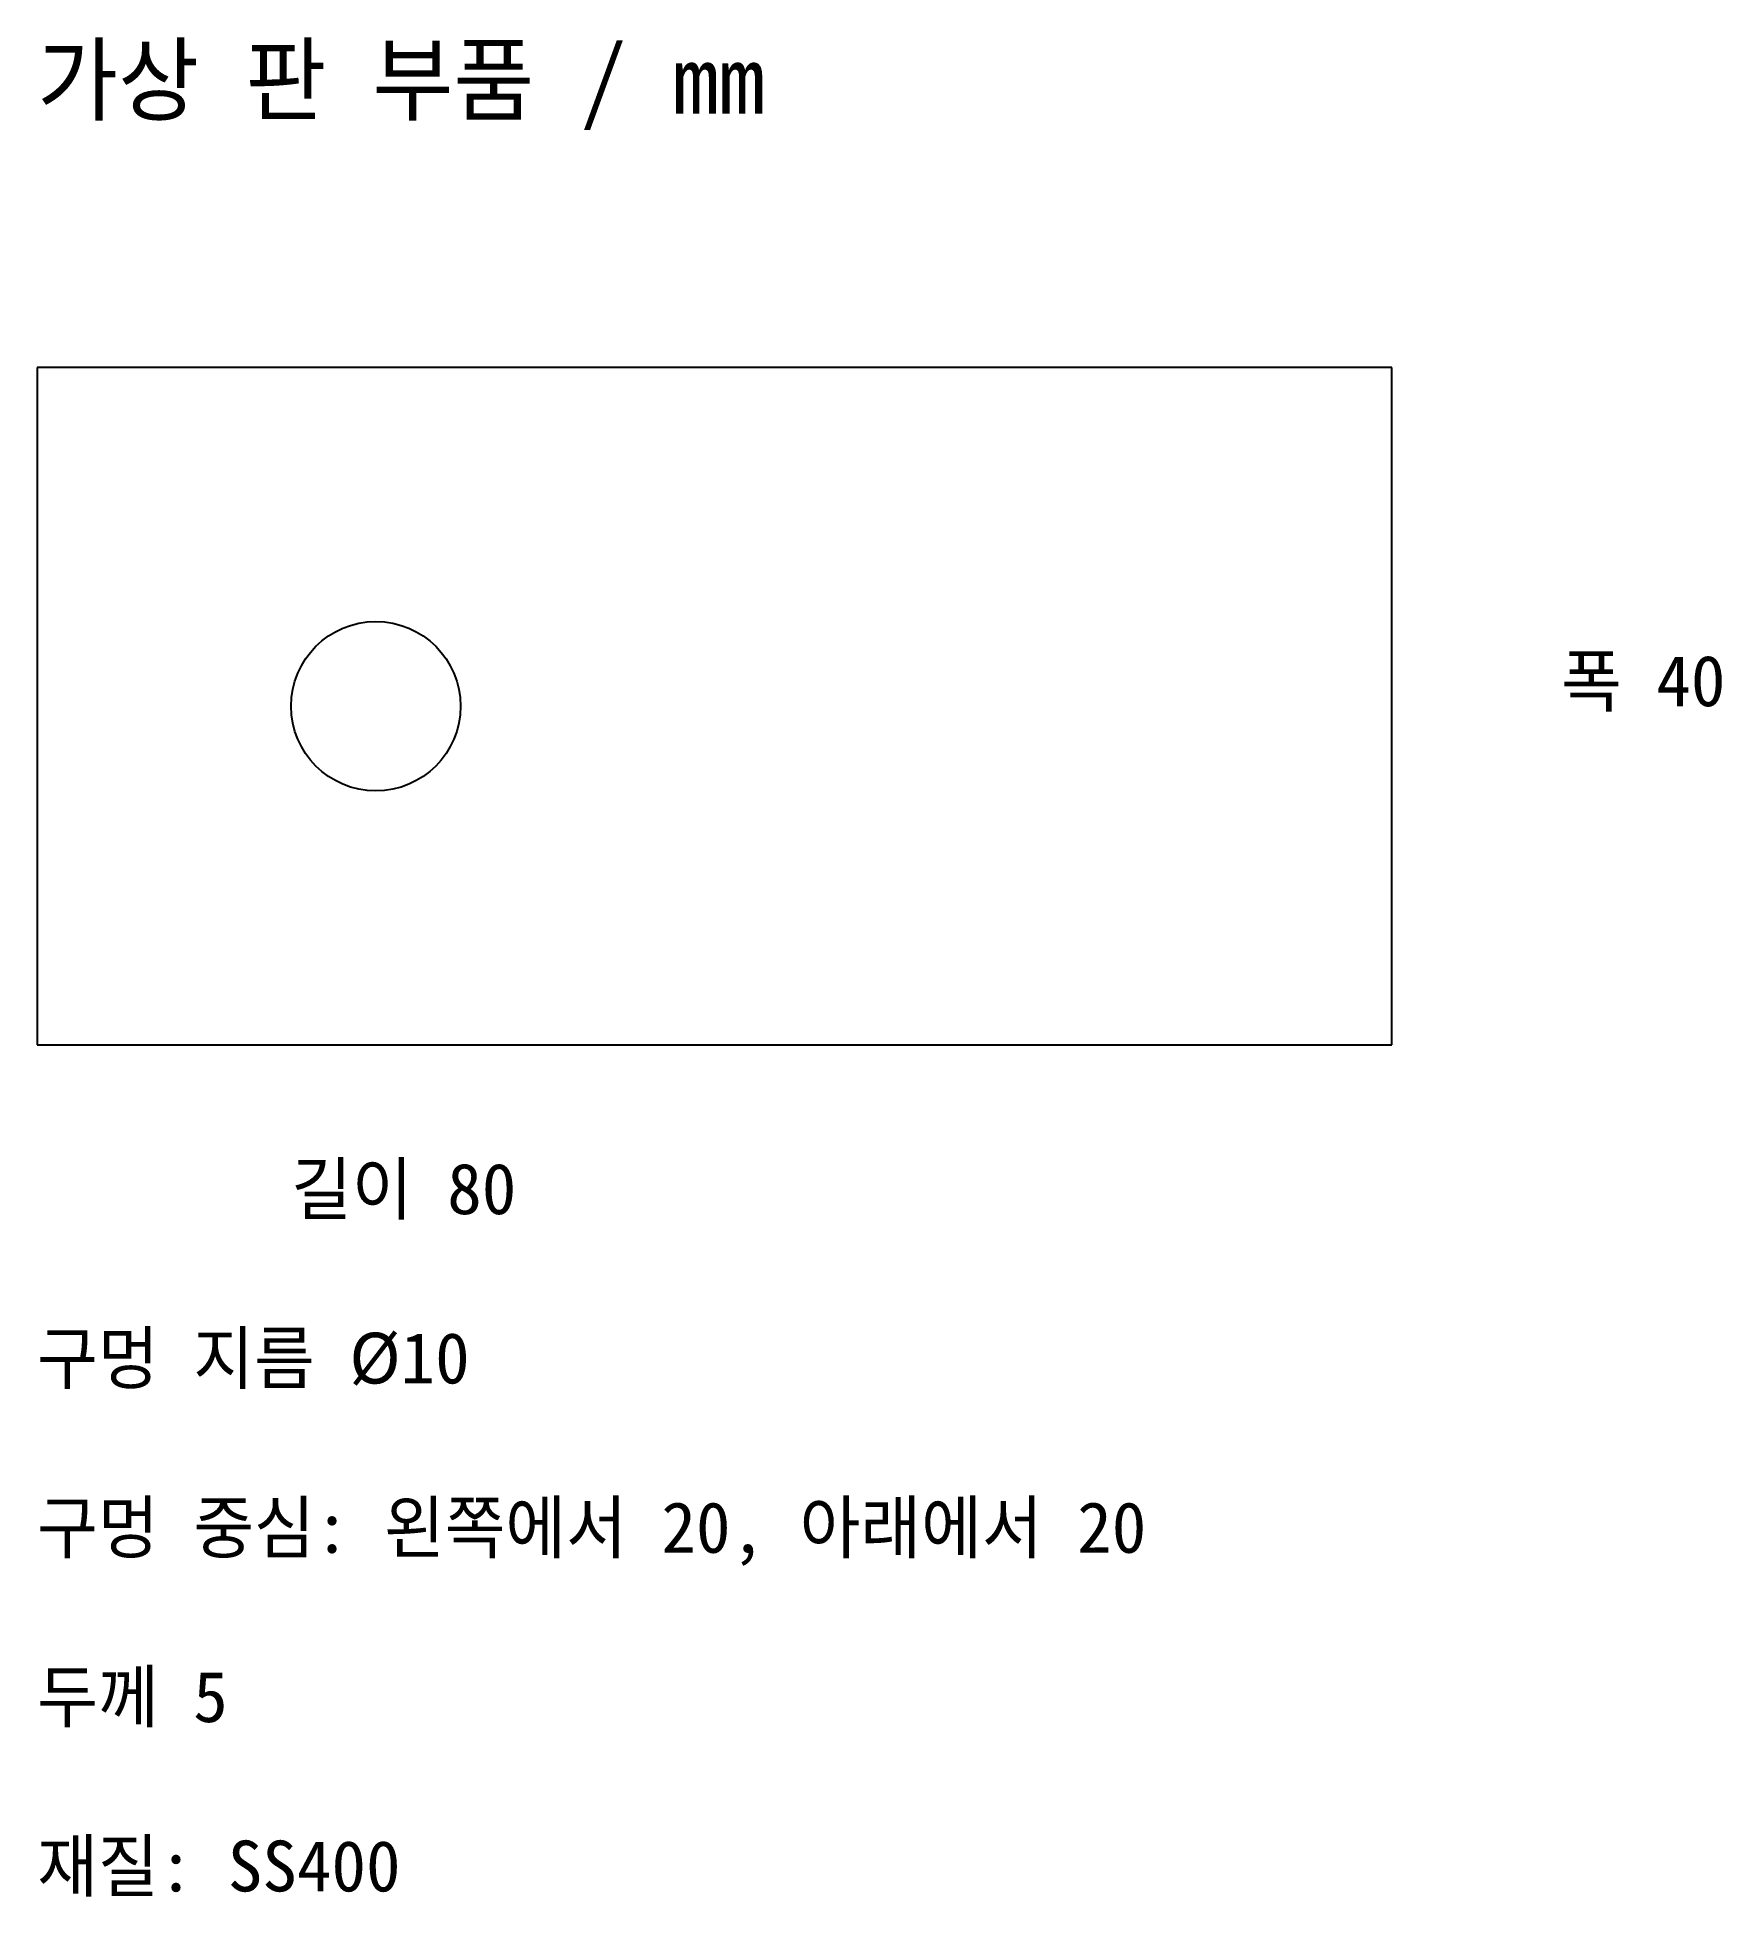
# Model space of a CAD drawing. Header units: millimetres. Extents: x 0 to 99, y -50 to 60.
import ezdxf

# ---------------------------------------------------------------- set-up
doc = ezdxf.new("R2010")
doc.units = ezdxf.units.MM

msp = doc.modelspace()

# ---------------------------------------------------------------- linework, layer by layer
for p, q in [((80, 40), (0, 40)), ((0, 40), (0, 0)), ((80, 0), (80, 40)), ((0, 0), (80, 0))]:
    msp.add_line(p, q)
msp.add_circle((20, 20), 5)

# ---------------------------------------------------------------- texts
for s, height, p in [('가상 판 부품 / mm', 4, (0, 55)), ('폭 40', 3, (90, 20)), ('길이 80', 3, (15, -10)), ('구멍 지름 %%c10', 3, (0, -20)), ('구멍 중심: 왼쪽에서 20, 아래에서 20', 3, (0, -30)), ('두께 5', 3, (0, -40)), ('재질: SS400', 3, (0, -50))]:
    msp.add_text(s, height=height).set_placement(p)

doc.saveas('drawing.dxf')
